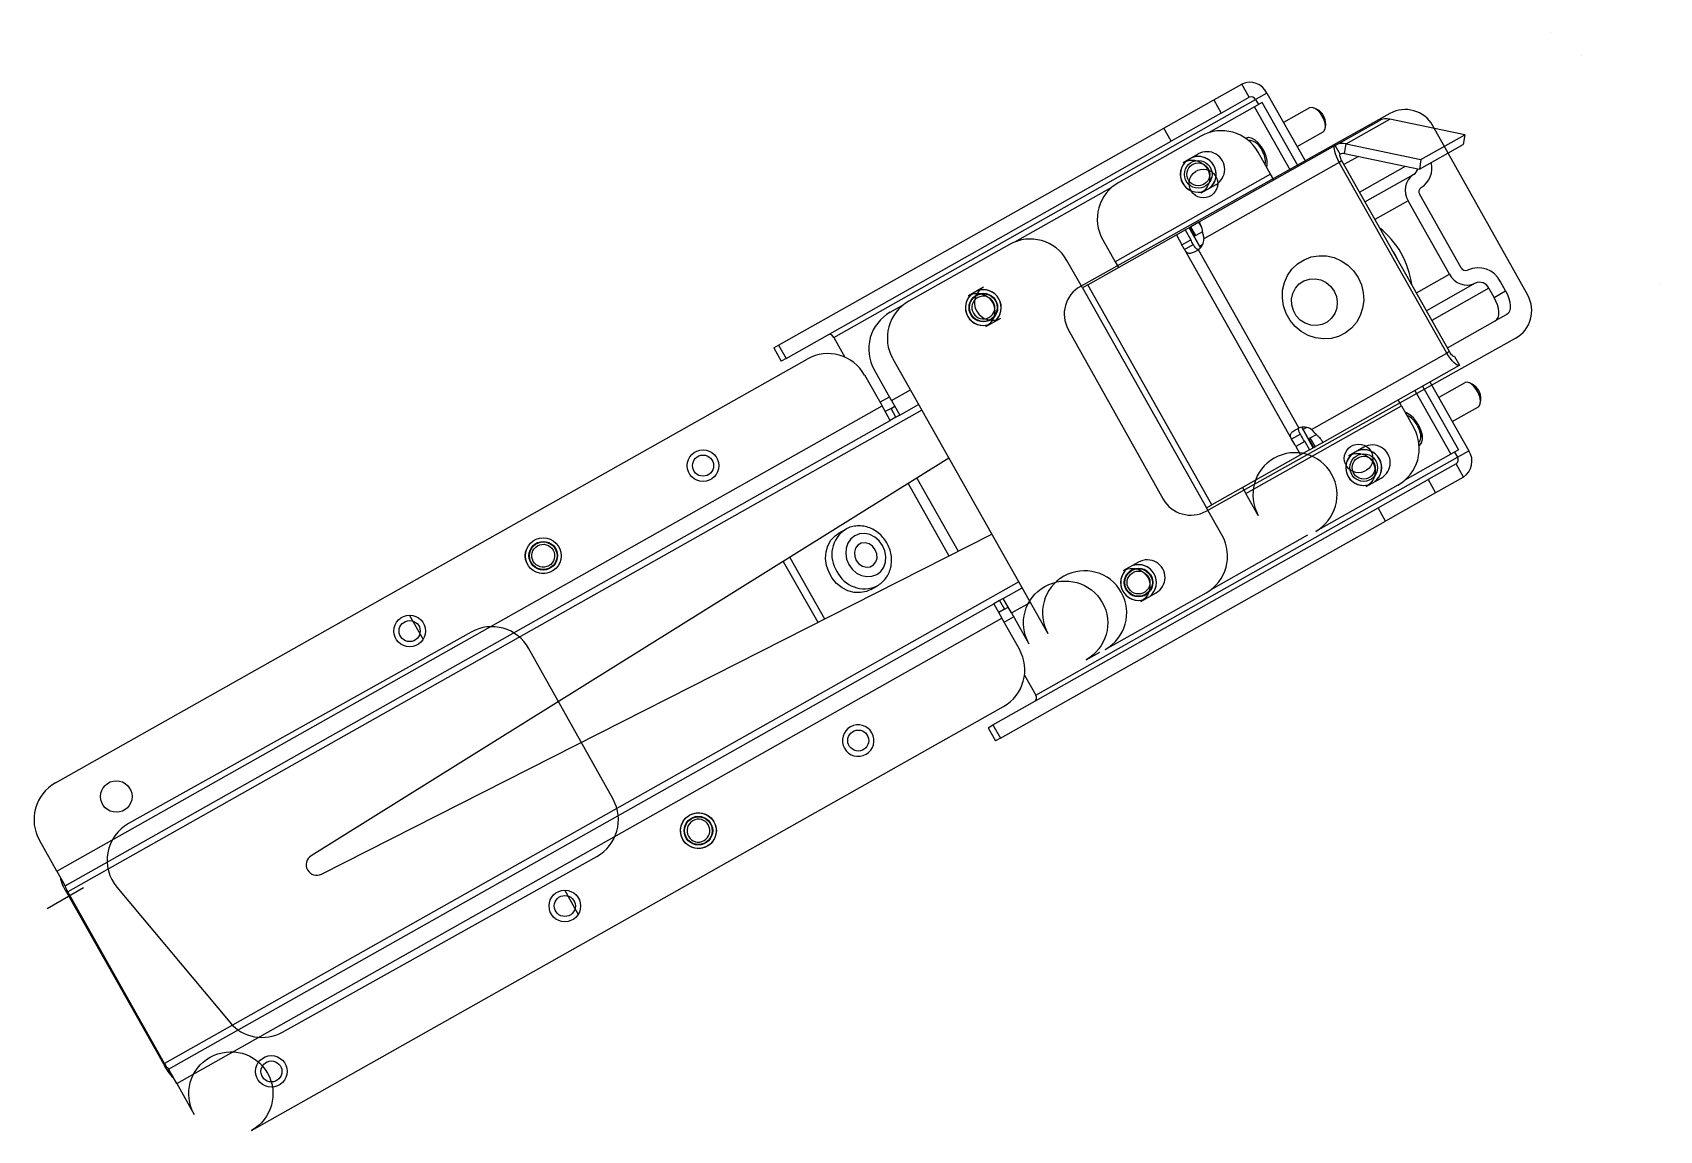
# Model space of a CAD drawing. Extents: x 9.38 to 19.04, y 0.68 to 7.2.
import ezdxf

# ---------------------------------------------------------------- set-up
doc = ezdxf.new("R2010")
doc.units = 0
doc.header["$LTSCALE"] = 5
doc.header["$MEASUREMENT"] = 0
for name, color, linetype in [('5_250BIT_250SPEC', 5, 'Continuous'), ('6_125BIT_500DEP', 5, 'Continuous'), ('7_VCARVE_BIT', 5, 'Continuous'), ('DF_COMP', 4, 'Continuous'), ('Z_TATTOOMYSTIQUE', 37, 'Continuous')]:
    doc.layers.add(name, color=color, linetype=linetype)

msp = doc.modelspace()

# ---------------------------------------------------------------- linework, layer by layer
at = {"layer": '5_250BIT_250SPEC', "color": 5, "linetype": 'Continuous', "lineweight": 25}
for p, q in [((17.4348, 6.7159), (15.5973, 5.6886)), ((18.2531, 5.6367), (17.69, 6.6438)), ((15.5251, 5.4334), (16.0882, 4.4263)), ((16.3434, 4.3541), (18.1809, 5.3815)), ((11.9813, 3.6361), (9.9465, 2.4984)), ((12.8228, 2.6433), (12.3215, 3.5399)), ((10.8609, 1.26), (12.7266, 2.3031)), ((9.8767, 2.1199), (10.547, 1.3179))]:
    msp.add_line(p, q, dxfattribs=at)
for centre, radius, start, end in [((17.5263, 6.5523), 0.1875, 29.20934, 119.20934), ((15.6888, 5.5249), 0.1875, 119.20934, -150.79066), ((18.0894, 5.5452), 0.1875, -60.79066, 29.20934), ((16.2519, 4.5178), 0.1875, -150.79066, -60.79066), ((12.1033, 3.4179), 0.25, 29.20922, 119.20922), ((12.6046, 2.5213), 0.25, -60.79078, 29.20922), ((10.0685, 2.2802), 0.25, 119.20922, -140.11043), ((10.7389, 1.4782), 0.25, -140.11043, -60.79078)]:
    msp.add_arc(centre, radius, start, end, dxfattribs=at)
at = {"layer": '6_125BIT_500DEP', "color": 5, "linetype": 'Continuous', "lineweight": 25}
for centre in [(16.3276, 6.3004), (15.0211, 5.5634), (17.2489, 4.6674), (12.4083, 4.0893), (15.9425, 3.9303), (13.3296, 2.4562)]:
    msp.add_circle(centre, 0.085, dxfattribs=at)
at = {"layer": '7_VCARVE_BIT', "color": 5, "linetype": 'Continuous', "lineweight": 25}
for centre in [(13.3571, 4.6245), (11.6151, 3.6418), (14.2784, 2.9915), (12.5365, 2.0088), (10.7946, 1.026)]:
    msp.add_circle(centre, 0.0625, dxfattribs=at)
at = {"layer": 'DF_COMP', "color": 4, "linetype": 'Continuous', "lineweight": 25}
for p, q in [((18.5702, 7.06), (18.5702, 7.06)), ((19.0352, 5.7025), (19.0352, 5.7025)), ((9.6795, 2.116), (9.4626, 1.9917))]:
    msp.add_line(p, q, dxfattribs=at)
at = {"layer": 'Z_TATTOOMYSTIQUE', "color": 4, "linetype": 'Continuous', "lineweight": 25}
for p, q in [((18.3857, 7.1972), (18.3857, 7.1972)), ((16.3894, 6.7974), (16.5554, 6.8911)), ((16.5996, 6.8127), (16.5554, 6.8911)), ((14.133, 5.3866), (16.637, 6.7993)), ((16.092, 6.6296), (16.3894, 6.7974)), ((16.3894, 6.7974), (16.4337, 6.7191)), ((16.4337, 6.7191), (16.5996, 6.8127)), ((16.6771, 6.7818), (16.6319, 6.7563)), ((16.7048, 6.8376), (16.637, 6.7993)), ((16.637, 6.7993), (16.6542, 6.7688)), ((16.8909, 6.4029), (16.6771, 6.7818)), ((16.7048, 6.8376), (16.9358, 6.4283)), ((16.4337, 6.7191), (16.1362, 6.5513)), ((16.6319, 6.7563), (16.3582, 6.6018)), ((16.8456, 6.3774), (16.6319, 6.7563)), ((16.9581, 6.7503), (16.8034, 6.663)), ((16.9591, 6.7508), (16.9581, 6.7503)), ((16.9731, 6.7528), (16.9591, 6.7508)), ((16.99, 6.7468), (16.9731, 6.7528)), ((17.0029, 6.7408), (16.9861, 6.7488)), ((17.0077, 6.7334), (16.99, 6.7468)), ((17.0244, 6.7141), (17.0077, 6.7334)), ((17.0383, 6.691), (17.0244, 6.7141)), ((17.0479, 6.6666), (17.0383, 6.691)), ((17.0521, 6.6435), (17.0479, 6.6666)), ((17.1108, 6.527), (17.3702, 6.6734)), ((17.1754, 6.5366), (17.4352, 6.6832)), ((17.8792, 6.5902), (17.4352, 6.6832)), ((13.8057, 5.3398), (16.092, 6.6296)), ((16.3124, 6.5817), (15.8246, 6.3066)), ((16.1362, 6.5513), (16.092, 6.6296)), ((16.5943, 6.5732), (16.5794, 6.5682)), ((16.5943, 6.5729), (16.5796, 6.5681)), ((16.5944, 6.573), (16.5817, 6.5694)), ((16.6126, 6.5702), (16.5943, 6.5732)), ((16.6125, 6.57), (16.5943, 6.5729)), ((16.6127, 6.57), (16.5944, 6.573)), ((16.6326, 6.5592), (16.6125, 6.57)), ((16.6328, 6.5594), (16.6126, 6.5702)), ((16.6328, 6.5593), (16.6127, 6.57)), ((16.884, 6.5202), (17.0387, 6.6074)), ((17.0387, 6.6074), (17.0432, 6.6109)), ((17.0432, 6.6109), (17.0504, 6.6242)), ((17.0504, 6.6242), (17.0521, 6.6435)), ((17.0519, 6.6322), (17.0538, 6.6507)), ((17.6194, 6.4436), (17.8792, 6.5902)), ((17.8792, 6.5902), (17.8697, 6.532)), ((13.85, 5.2614), (16.1362, 6.5513)), ((16.2083, 6.4254), (16.2975, 6.4758)), ((17.1108, 6.527), (16.301, 6.0701)), ((16.653, 6.5415), (16.6326, 6.5592)), ((16.6532, 6.5418), (16.6328, 6.5594)), ((16.6531, 6.5416), (16.6328, 6.5593)), ((16.6719, 6.5184), (16.653, 6.5415)), ((16.7267, 6.3562), (16.653, 6.4869)), ((16.672, 6.5185), (16.6531, 6.5416)), ((16.6721, 6.5186), (16.6532, 6.5418)), ((16.6878, 6.4917), (16.6719, 6.5184)), ((16.6879, 6.4918), (16.672, 6.5185)), ((16.688, 6.4918), (16.6721, 6.5186)), ((16.6995, 6.4635), (16.6878, 6.4917)), ((16.6996, 6.4636), (16.6879, 6.4918)), ((16.6997, 6.4636), (16.688, 6.4918)), ((17.1048, 6.5149), (17.1068, 6.5226)), ((17.105, 6.5044), (17.1048, 6.5149)), ((17.1072, 6.4914), (17.105, 6.5044)), ((17.1068, 6.5226), (17.1108, 6.527)), ((17.1115, 6.4764), (17.1072, 6.4914)), ((17.1403, 6.4748), (17.1108, 6.527)), ((17.1177, 6.46), (17.1115, 6.4764)), ((17.1379, 6.4699), (17.1387, 6.473)), ((17.1387, 6.473), (17.1403, 6.4748)), ((17.1659, 6.4784), (17.1754, 6.5366)), ((17.1659, 6.4784), (17.6099, 6.3854)), ((17.1754, 6.5366), (17.6194, 6.4436)), ((17.6099, 6.3854), (17.8697, 6.532)), ((17.1345, 6.4256), (16.331, 5.9722)), ((16.7059, 6.4362), (16.6995, 6.4635)), ((16.7061, 6.4363), (16.6996, 6.4636)), ((16.7062, 6.4362), (16.6997, 6.4636)), ((16.7035, 6.3972), (16.7067, 6.412)), ((16.7036, 6.3971), (16.7068, 6.4121)), ((16.7037, 6.3969), (16.707, 6.4119)), ((16.7067, 6.412), (16.7059, 6.4362)), ((16.7068, 6.4121), (16.7061, 6.4363)), ((16.707, 6.4119), (16.7062, 6.4362)), ((17.1254, 6.4428), (17.1177, 6.46)), ((17.1345, 6.4256), (17.1254, 6.4428)), ((17.1498, 6.4342), (17.1345, 6.4256)), ((17.7733, 5.2933), (17.1345, 6.4256)), ((17.138, 6.4657), (17.1379, 6.4699)), ((17.1389, 6.4605), (17.138, 6.4657)), ((17.1406, 6.4545), (17.1389, 6.4605)), ((17.1431, 6.448), (17.1406, 6.4545)), ((17.1462, 6.4411), (17.1431, 6.448)), ((17.1498, 6.4342), (17.1462, 6.4411)), ((17.7886, 5.3019), (17.1498, 6.4342)), ((17.2485, 6.4611), (17.1621, 6.4124)), ((17.2543, 6.2489), (17.5271, 6.4028)), ((17.6194, 6.4436), (17.6099, 6.3854)), ((16.7267, 6.3562), (15.8034, 5.8354)), ((16.4007, 6.2929), (16.3114, 6.2425)), ((16.7463, 6.3214), (16.7267, 6.3562)), ((17.2868, 6.1914), (17.5756, 6.3544)), ((17.5756, 6.3544), (17.5758, 6.3545)), ((15.209, 5.9535), (15.7838, 6.2778)), ((17.5437, 6.1972), (17.3463, 6.0858)), ((17.7894, 5.7617), (17.5437, 6.1972)), ((17.8573, 5.8), (17.6116, 6.2355)), ((17.6198, 6.276), (17.62, 6.2761)), ((15.6405, 5.6975), (16.168, 5.9951)), ((16.168, 5.9951), (16.2202, 6.0245)), ((16.168, 5.9951), (16.2001, 5.937)), ((16.243, 6.0374), (16.2202, 6.0245)), ((16.2202, 6.0245), (16.2523, 5.9665)), ((16.243, 6.0374), (16.2431, 6.0375)), ((16.243, 6.0374), (16.3104, 5.9179)), ((16.2469, 6.0396), (16.2431, 6.0375)), ((16.3104, 5.918), (16.2431, 6.0375)), ((16.2529, 6.043), (16.2469, 6.0396)), ((16.2764, 5.9874), (16.2469, 6.0396)), ((16.301, 6.0701), (16.2529, 6.043)), ((16.2824, 5.9907), (16.2529, 6.043)), ((16.2824, 5.9907), (16.2764, 5.9874)), ((16.323, 6.0137), (16.2824, 5.9907)), ((16.3139, 6.0472), (16.301, 6.0701)), ((15.177, 5.9383), (14.5782, 5.6005)), ((15.7297, 5.966), (15.8034, 5.8354)), ((16.2001, 5.937), (16.2523, 5.9665)), ((16.2151, 5.9091), (16.8513, 4.7814)), ((16.2153, 5.909), (16.2675, 5.9384)), ((16.2764, 5.9874), (16.2726, 5.9852)), ((16.8948, 4.8484), (16.2979, 5.9063)), ((16.3045, 5.9286), (16.324, 5.9396)), ((17.4537, 5.8956), (17.47, 5.8685)), ((15.6097, 5.6801), (15.5176, 5.8434)), ((15.8034, 5.8354), (15.8231, 5.8005)), ((16.8535, 5.792), (16.8864, 5.8234)), ((16.8864, 5.8234), (16.9249, 5.8477)), ((16.9249, 5.8477), (16.9674, 5.8639)), ((16.9674, 5.8639), (17.0124, 5.8715)), ((17.0124, 5.8715), (17.0584, 5.8701)), ((17.0584, 5.8701), (17.1036, 5.8599)), ((17.1036, 5.8599), (17.1464, 5.8412)), ((17.1464, 5.8412), (17.1853, 5.8146)), ((17.1853, 5.8146), (17.2189, 5.7812)), ((17.47, 5.8685), (17.4847, 5.8405)), ((16.798, 5.6669), (16.8085, 5.7122)), ((16.8085, 5.7122), (16.8272, 5.7544)), ((16.8272, 5.7544), (16.8535, 5.792)), ((16.8741, 5.6783), (16.8966, 5.7035)), ((16.8966, 5.7035), (16.9248, 5.7219)), ((16.9248, 5.7219), (16.9568, 5.7324)), ((16.9568, 5.7324), (16.9908, 5.7344)), ((16.9908, 5.7344), (17.0244, 5.7276)), ((17.0244, 5.7276), (17.0556, 5.7125)), ((17.0556, 5.7125), (17.0825, 5.69)), ((17.2189, 5.7812), (17.2459, 5.7421)), ((17.2459, 5.7421), (17.2654, 5.6988)), ((17.2654, 5.6988), (17.2766, 5.6527)), ((17.592, 5.6503), (17.7894, 5.7617)), ((17.9404, 5.7077), (17.6516, 5.5447)), ((17.8962, 5.7861), (17.8964, 5.7862)), ((17.9404, 5.7077), (17.9406, 5.7078)), ((18.1216, 5.662), (18.0907, 5.7167)), ((15.0218, 5.6843), (14.9325, 5.6339)), ((15.6405, 5.6975), (15.6097, 5.6801)), ((15.6097, 5.6801), (16.3468, 4.3737)), ((16.3775, 4.3911), (15.6405, 5.6975)), ((16.7963, 5.62), (16.798, 5.6669)), ((16.8033, 5.5732), (16.7963, 5.62)), ((16.8511, 5.6142), (16.8586, 5.6479)), ((16.8521, 5.5793), (16.8511, 5.6142)), ((16.8586, 5.6479), (16.8741, 5.6783)), ((17.0825, 5.69), (17.1034, 5.6617)), ((17.1034, 5.6617), (17.1169, 5.6292)), ((17.1169, 5.6292), (17.1222, 5.5946)), ((17.2792, 5.6057), (17.2731, 5.5594)), ((17.2766, 5.6527), (17.2792, 5.6057)), ((18.0228, 5.6784), (17.684, 5.4872)), ((18.0537, 5.6237), (18.0228, 5.6784)), ((18.0537, 5.6237), (18.1216, 5.662)), ((18.0646, 5.6019), (18.0537, 5.6237)), ((18.1216, 5.662), (18.1325, 5.6402)), ((18.1325, 5.6402), (18.1409, 5.618)), ((18.1409, 5.618), (18.1465, 5.5964)), ((14.4678, 5.5354), (14.5487, 5.581)), ((16.8187, 5.5284), (16.8033, 5.5732)), ((16.8421, 5.487), (16.8187, 5.5284)), ((16.8616, 5.5455), (16.8521, 5.5793)), ((16.8789, 5.5148), (16.8616, 5.5455)), ((16.903, 5.4892), (16.8789, 5.5148)), ((17.1073, 5.5277), (17.0882, 5.4997)), ((17.1189, 5.56), (17.1073, 5.5277)), ((17.1222, 5.5946), (17.1189, 5.56)), ((17.2585, 5.5154), (17.2359, 5.4753)), ((17.2731, 5.5594), (17.2585, 5.5154)), ((18.1285, 5.5225), (18.0607, 5.4842)), ((18.073, 5.5797), (18.0646, 5.6019)), ((18.0786, 5.5581), (18.073, 5.5797)), ((18.0768, 5.5042), (18.0806, 5.5196)), ((18.0812, 5.5378), (18.0786, 5.5581)), ((18.0806, 5.5196), (18.0812, 5.5378)), ((18.138, 5.5305), (18.1285, 5.5225)), ((18.1447, 5.5425), (18.138, 5.5305)), ((18.1484, 5.5579), (18.1447, 5.5425)), ((18.1465, 5.5964), (18.149, 5.5761)), ((18.149, 5.5761), (18.1484, 5.5579)), ((15.0357, 5.451), (15.125, 5.5014)), ((16.8725, 5.4506), (16.8421, 5.487)), ((16.9089, 5.4204), (16.8725, 5.4506)), ((16.9323, 5.4703), (16.903, 5.4892)), ((16.9499, 5.3977), (16.9089, 5.4204)), ((16.9649, 5.4593), (16.9323, 5.4703)), ((16.999, 5.4568), (16.9649, 5.4593)), ((17.0322, 5.4631), (16.999, 5.4568)), ((17.0626, 5.4777), (17.0322, 5.4631)), ((17.0882, 5.4997), (17.0626, 5.4777)), ((17.1703, 5.4127), (17.1296, 5.3924)), ((17.2061, 5.4407), (17.1703, 5.4127)), ((17.2359, 5.4753), (17.2061, 5.4407)), ((17.7763, 5.3237), (18.0607, 5.4842)), ((18.0607, 5.4842), (18.0701, 5.4922)), ((18.0701, 5.4922), (18.0768, 5.5042)), ((13.7766, 5.3233), (13.8057, 5.3398)), ((13.7766, 5.3233), (13.8208, 5.245)), ((13.8057, 5.3398), (13.85, 5.2614)), ((14.133, 5.3866), (14.1995, 5.2688)), ((16.9941, 5.3831), (16.9499, 5.3977)), ((17.0399, 5.3773), (16.9941, 5.3831)), ((17.0856, 5.3804), (17.0399, 5.3773)), ((17.1296, 5.3924), (17.0856, 5.3804)), ((9.5121, 2.7395), (13.9758, 5.2578)), ((13.85, 5.2614), (13.8208, 5.245)), ((14.4833, 5.2599), (15.4046, 3.6269)), ((16.9687, 4.8394), (17.7733, 5.2933)), ((17.0331, 4.7609), (17.8479, 5.2206)), ((17.7886, 5.3019), (17.7733, 5.2933)), ((17.7834, 5.2766), (17.7733, 5.2933)), ((17.794, 5.2611), (17.7834, 5.2766)), ((17.7926, 5.2953), (17.7886, 5.3019)), ((17.7969, 5.2891), (17.7926, 5.2953)), ((17.8049, 5.2474), (17.794, 5.2611)), ((17.8012, 5.2836), (17.7969, 5.2891)), ((17.8055, 5.279), (17.8012, 5.2836)), ((17.8155, 5.236), (17.8049, 5.2474)), ((17.8094, 5.2755), (17.8055, 5.279)), ((17.813, 5.2733), (17.8094, 5.2755)), ((17.816, 5.2724), (17.813, 5.2733)), ((17.8255, 5.2273), (17.8155, 5.236)), ((17.8184, 5.2729), (17.816, 5.2724)), ((17.8184, 5.2729), (17.8479, 5.2206)), ((17.8344, 5.2217), (17.8255, 5.2273)), ((17.842, 5.2195), (17.8344, 5.2217)), ((17.8479, 5.2206), (17.842, 5.2195)), ((14.3163, 5.1629), (14.4198, 4.9794)), ((14.4764, 5.0113), (14.3729, 5.1948)), ((17.6728, 5.1218), (17.9038, 4.7125)), ((17.8945, 5.1198), (17.8804, 5.1178)), ((17.9113, 5.1137), (17.8945, 5.1198)), ((14.4072, 5.0017), (14.4638, 5.0337)), ((14.4764, 5.0113), (14.5881, 5.0743)), ((17.5827, 5.071), (17.7964, 4.6921)), ((17.6279, 5.0965), (17.8417, 4.7176)), ((17.8794, 5.1172), (17.7247, 5.03)), ((17.8804, 5.1178), (17.8794, 5.1172)), ((17.9242, 5.1078), (17.9074, 5.1158)), ((17.929, 5.1004), (17.9113, 5.1137)), ((17.9457, 5.0811), (17.929, 5.1004)), ((17.9596, 5.058), (17.9457, 5.0811)), ((17.9692, 5.0336), (17.9596, 5.058)), ((17.9734, 5.0105), (17.9692, 5.0336)), ((9.5207, 2.2155), (14.4198, 4.9794)), ((14.6562, 4.9535), (9.5851, 2.0925)), ((14.4687, 4.8929), (14.4198, 4.9794)), ((14.473, 4.9642), (14.4392, 4.9451)), ((14.473, 4.9642), (14.4958, 4.9771)), ((14.5025, 4.9119), (14.473, 4.9642)), ((14.4764, 5.0113), (14.5253, 4.9248)), ((14.5253, 4.9248), (14.6369, 4.9878)), ((16.5798, 4.4593), (17.503, 4.9801)), ((17.503, 4.9801), (17.4834, 5.0149)), ((17.503, 4.9801), (17.5767, 4.8495)), ((17.5339, 4.9372), (17.526, 4.9394)), ((17.534, 4.937), (17.5261, 4.9392)), ((17.5338, 4.9369), (17.5262, 4.9391)), ((17.554, 4.9262), (17.5338, 4.9369)), ((17.5541, 4.9264), (17.5339, 4.9372)), ((17.5541, 4.9263), (17.534, 4.937)), ((17.5743, 4.9085), (17.554, 4.9262)), ((17.5745, 4.9087), (17.5541, 4.9264)), ((17.5744, 4.9086), (17.5541, 4.9263)), ((17.8053, 4.8871), (17.96, 4.9744)), ((17.96, 4.9744), (17.9645, 4.9778)), ((17.9645, 4.9778), (17.9717, 4.9912)), ((17.9717, 4.9912), (17.9734, 5.0105)), ((17.9732, 4.9991), (17.9751, 5.0176)), ((9.5695, 2.1289), (14.4687, 4.8929)), ((14.5025, 4.9119), (14.4687, 4.8929)), ((14.5253, 4.9248), (14.5025, 4.9119)), ((16.9115, 4.8524), (16.98, 4.731)), ((16.9801, 4.731), (16.9116, 4.8524)), ((16.9187, 4.8399), (16.9392, 4.8514)), ((17.5932, 4.8854), (17.5743, 4.9085)), ((17.5933, 4.8855), (17.5744, 4.9086)), ((17.5934, 4.8856), (17.5745, 4.9087)), ((17.6091, 4.8587), (17.5932, 4.8854)), ((17.6093, 4.8587), (17.5933, 4.8855)), ((17.6094, 4.8588), (17.5934, 4.8856)), ((17.5969, 4.8637), (17.6089, 4.8377)), ((17.6089, 4.8377), (17.6159, 4.812)), ((17.6208, 4.8305), (17.6091, 4.8587)), ((17.6209, 4.8306), (17.6093, 4.8587)), ((17.621, 4.8306), (17.6094, 4.8588)), ((17.6272, 4.8032), (17.6208, 4.8305)), ((17.6274, 4.8033), (17.6209, 4.8306)), ((17.6275, 4.8032), (17.621, 4.8306)), ((16.9035, 4.811), (16.8514, 4.7816)), ((16.929, 4.7676), (16.8768, 4.7382)), ((16.8768, 4.7382), (16.9048, 4.6885)), ((16.929, 4.7676), (16.957, 4.718)), ((16.9544, 4.7854), (16.9506, 4.7833)), ((16.9544, 4.7854), (16.9616, 4.7894)), ((16.9839, 4.7331), (16.9544, 4.7854)), ((16.9616, 4.7894), (16.9988, 4.8104)), ((16.991, 4.7372), (16.9616, 4.7894)), ((16.9839, 4.7331), (16.9801, 4.731)), ((16.9839, 4.7331), (16.991, 4.7372)), ((16.991, 4.7372), (17.0331, 4.7609)), ((17.2803, 4.7339), (17.191, 4.6835)), ((17.6122, 4.7714), (17.6063, 4.7635)), ((17.6083, 4.7447), (17.6125, 4.7471)), ((17.6083, 4.7445), (17.6128, 4.747)), ((17.6105, 4.7458), (17.6127, 4.7472)), ((17.617, 4.7891), (17.6122, 4.7714)), ((17.6125, 4.7471), (17.623, 4.7597)), ((17.6127, 4.7472), (17.6231, 4.7598)), ((17.6128, 4.747), (17.6232, 4.7596)), ((17.6159, 4.812), (17.617, 4.7891)), ((17.623, 4.7597), (17.628, 4.7789)), ((17.6231, 4.7598), (17.6281, 4.779)), ((17.6232, 4.7596), (17.6283, 4.7789)), ((17.628, 4.7789), (17.6272, 4.8032)), ((17.6281, 4.779), (17.6274, 4.8033)), ((17.6283, 4.7789), (17.6275, 4.8032)), ((14.817, 4.6685), (11.0299, 2.3069)), ((15.3319, 3.2615), (17.8359, 4.6742)), ((16.9048, 4.6885), (16.3775, 4.3911)), ((16.957, 4.718), (16.9048, 4.6885)), ((16.957, 4.718), (16.98, 4.731)), ((16.9801, 4.731), (16.98, 4.731)), ((17.7964, 4.6921), (17.5227, 4.5377)), ((17.8417, 4.7176), (17.7964, 4.6921)), ((17.8187, 4.7047), (17.8359, 4.6742)), ((17.8359, 4.6742), (17.9038, 4.7125)), ((14.627, 4.55), (14.8713, 4.117)), ((17.2942, 4.5006), (17.3834, 4.551)), ((17.3646, 4.3739), (17.6621, 4.5417)), ((17.828, 4.6353), (17.6621, 4.5417)), ((17.6621, 4.5417), (17.7063, 4.4633)), ((17.8722, 4.5569), (17.7063, 4.4633)), ((17.8722, 4.5569), (17.828, 4.6353)), ((14.5748, 4.5175), (14.8164, 4.0891)), ((16.5602, 4.4941), (16.5798, 4.4593)), ((16.6535, 4.3286), (16.5798, 4.4593)), ((17.4818, 4.5089), (16.9941, 4.2337)), ((17.7063, 4.4633), (17.4089, 4.2955)), ((15.0784, 3.084), (17.3646, 4.3739)), ((16.3468, 4.3737), (16.3775, 4.3911)), ((16.4389, 4.2104), (16.3468, 4.3737)), ((17.4089, 4.2955), (17.3646, 4.3739)), ((15.1226, 3.0057), (17.4089, 4.2955)), ((11.0912, 2.1981), (15.071, 4.2183)), ((14.0979, 4.149), (14.1161, 4.1817)), ((14.1161, 4.1817), (14.1409, 4.2084)), ((14.1409, 4.2084), (14.1631, 4.2239)), ((14.2023, 4.246), (14.1636, 4.2241)), ((14.2167, 4.1648), (14.2063, 4.1348)), ((14.2343, 4.19), (14.2167, 4.1648)), ((14.2579, 4.2085), (14.2343, 4.19)), ((14.286, 4.2192), (14.2579, 4.2085)), ((14.2966, 4.163), (14.2769, 4.1519)), ((14.3166, 4.2212), (14.286, 4.2192)), ((14.3194, 4.1656), (14.2966, 4.163)), ((14.3477, 4.2146), (14.3166, 4.2212)), ((14.3427, 4.1595), (14.3194, 4.1656)), ((14.3636, 4.1454), (14.3427, 4.1595)), ((14.377, 4.1996), (14.3477, 4.2146)), ((14.4027, 4.1774), (14.377, 4.1996)), ((14.423, 4.1495), (14.4027, 4.1774)), ((16.3735, 3.8893), (16.9483, 4.2136)), ((13.8723, 4.0794), (14.0783, 3.7144)), ((14.0845, 4.0725), (14.0872, 4.1121)), ((14.0899, 4.0322), (14.0845, 4.0725)), ((14.0872, 4.1121), (14.0979, 4.149)), ((14.2063, 4.1348), (14.2039, 4.102)), ((14.2039, 4.102), (14.2096, 4.0685)), ((14.2096, 4.0685), (14.2231, 4.0367)), ((14.2628, 4.1337), (14.256, 4.1106)), ((14.256, 4.1106), (14.2573, 4.0854)), ((14.2573, 4.0854), (14.2665, 4.0612)), ((14.2769, 4.1519), (14.2628, 4.1337)), ((14.2665, 4.0612), (14.2825, 4.0408)), ((14.3796, 4.125), (14.3636, 4.1454)), ((14.3888, 4.1007), (14.3796, 4.125)), ((14.3832, 4.0525), (14.3901, 4.0756)), ((14.3901, 4.0756), (14.3888, 4.1007)), ((14.4364, 4.1177), (14.423, 4.1495)), ((14.4421, 4.0842), (14.4364, 4.1177)), ((14.4397, 4.0514), (14.4421, 4.0842)), ((13.8337, 4.0553), (14.0376, 3.6938)), ((14.1031, 3.9929), (14.0899, 4.0322)), ((14.1236, 3.9567), (14.1031, 3.9929)), ((14.2231, 4.0367), (14.2433, 4.0088)), ((14.2433, 4.0088), (14.269, 3.9866)), ((14.269, 3.9866), (14.2984, 3.9716)), ((14.2825, 4.0408), (14.3034, 4.0267)), ((14.2984, 3.9716), (14.3294, 3.965)), ((14.3034, 4.0267), (14.3267, 4.0206)), ((14.3267, 4.0206), (14.3495, 4.0232)), ((14.3294, 3.965), (14.36, 3.967)), ((14.3495, 4.0232), (14.3691, 4.0343)), ((14.36, 3.967), (14.3881, 3.9777)), ((14.3691, 4.0343), (14.3832, 4.0525)), ((14.3881, 3.9777), (14.4118, 3.9962)), ((14.4118, 3.9962), (14.4294, 4.0213)), ((14.4294, 4.0213), (14.4397, 4.0514)), ((15.9431, 4.0513), (15.8538, 4.0009)), ((15.2317, 3.9334), (10.1606, 1.0724)), ((14.1503, 3.9251), (14.1236, 3.9567)), ((14.1821, 3.8996), (14.1503, 3.9251)), ((14.2173, 3.8815), (14.1821, 3.8996)), ((14.2545, 3.8715), (14.2173, 3.8815)), ((14.2918, 3.8702), (14.2545, 3.8715)), ((14.3276, 3.8775), (14.2918, 3.8702)), ((14.3523, 3.8886), (14.3276, 3.8775)), ((14.3527, 3.8888), (14.3915, 3.9107)), ((15.1395, 3.8361), (15.2511, 3.8991)), ((15.7452, 3.532), (16.344, 3.8698)), ((15.957, 3.818), (16.0463, 3.8684)), ((10.1838, 1.0402), (15.0829, 3.8042)), ((15.1167, 3.8232), (15.0829, 3.8042)), ((15.0829, 3.8042), (15.1317, 3.7176)), ((15.1462, 3.771), (15.1123, 3.7519)), ((15.1395, 3.8361), (15.1167, 3.8232)), ((15.1167, 3.8232), (15.1462, 3.771)), ((15.1883, 3.7496), (15.1395, 3.8361)), ((15.1462, 3.771), (15.169, 3.7839)), ((15.1883, 3.7496), (15.2999, 3.8125)), ((10.2326, 0.9537), (15.1317, 3.7176)), ((11.6951, 3.5928), (11.6146, 3.7355)), ((15.2352, 3.5342), (15.1317, 3.7176)), ((15.1443, 3.6953), (15.2009, 3.7272)), ((15.1883, 3.7496), (15.2918, 3.5661)), ((15.6324, 3.4712), (15.7133, 3.5169)), ((15.2654, 3.3794), (15.3319, 3.2615)), ((10.6767, 0.6753), (15.1403, 3.1936)), ((15.0492, 3.0676), (15.0784, 3.084)), ((15.0492, 3.0676), (15.0934, 2.9892)), ((15.0784, 3.084), (15.1226, 3.0057)), ((15.1226, 3.0057), (15.0934, 2.9892)), ((9.5207, 2.2155), (9.4172, 2.3989)), ((9.5207, 2.2155), (9.5695, 2.1289)), ((9.5401, 2.1812), (9.54, 2.1811)), ((9.5695, 2.1289), (9.54, 2.1811)), ((9.5695, 2.1289), (9.5695, 2.1289)), ((9.5851, 2.0925), (9.5794, 2.0893)), ((10.1549, 1.0692), (9.5794, 2.0893)), ((10.1606, 1.0724), (9.5851, 2.0925)), ((12.6164, 1.9598), (12.5359, 2.1025)), ((10.1606, 1.0724), (10.1549, 1.0692)), ((10.1837, 1.0402), (10.2132, 0.9879)), ((10.1838, 1.0402), (10.1837, 1.0402)), ((10.2326, 0.9537), (10.1838, 1.0402)), ((10.2132, 0.988), (10.2132, 0.9879)), ((10.2326, 0.9537), (10.3361, 0.7702))]:
    msp.add_line(p, q, dxfattribs=at)
for centre, radius in [((16.2969, 6.3548), 0.082), ((16.2969, 6.3548), 0.068), ((15.0211, 5.5634), 0.082), ((13.3571, 4.6245), 0.0938), ((17.2796, 4.6129), 0.082), ((17.2796, 4.6129), 0.068), ((12.4083, 4.0893), 0.1065), ((12.4083, 4.0893), 0.106), ((12.4083, 4.0893), 0.082), ((15.9425, 3.9303), 0.082), ((15.9425, 3.9303), 0.068), ((11.6151, 3.6418), 0.0938), ((9.8732, 2.6591), 0.0938), ((13.3296, 2.4562), 0.1065), ((13.3296, 2.4562), 0.082), ((12.5365, 2.0088), 0.0938), ((10.7946, 1.026), 0.0938)]:
    msp.add_circle(centre, radius, dxfattribs=at)
for centre, radius, start, end in [((16.4352, 6.364), 0.25, 29.43058, 119.43028), ((16.2969, 6.3548), 0.106, 127.30691, -68.44605), ((16.2969, 6.3548), 0.106, -3.72812, 111.55495), ((15.2998, 5.7206), 0.25, 29.43058, 119.43028), ((15.0734, 5.5928), 0.105, 119.43043, -60.56957), ((14.5907, 5.3176), 0.25, 119.43019, -150.56933), ((14.7011, 5.3828), 0.25, 119.43019, -150.56933), ((17.359, 4.7266), 0.25, -60.56942, 29.43028), ((16.8713, 4.4515), 0.25, -60.56955, -150.5696), ((15.6224, 3.7497), 0.25, -60.56955, -150.5696)]:
    msp.add_arc(centre, radius, start, end, dxfattribs=at)
for centre, major_axis, start_param, end_param in [((16.6031, 6.7888), (0.1017, 0.0488), 0, 1.560525), ((16.6115, 6.7871), (0.0254, 0.0122), 0, 1.560466), ((16.9554, 6.6546), (0.0983, -0.004), 0, 1.107818), ((17.4158, 6.5921), (0.0195, 0.0911), 0, 0.721327), ((16.2969, 6.3548), (0.0827, 0.0671), 4.712389, 7.517925), ((16.3491, 6.3843), (0.0516, -0.0915), 0, 3.141593), ((16.5897, 6.4653), (0.0859, 0.0314), 0, 1.166155), ((16.5755, 6.4304), (0.1188, -0.0169), 0, 0.726157), ((17.1559, 6.4455), (0.0195, 0.0911), 0, 0.721358), ((17.1581, 6.442), (-0.0364, 0.0078), 4.712389, 5.433891), ((16.2969, 6.3548), (-0.0827, -0.0671), 4.712389, 7.517903), ((17.549, 6.4005), (0.046, 0.0268), 4.712389, 5.506865), ((17.5474, 6.3925), (0.0726, -0.1165), 0, 1.254608), ((15.9475, 6.0888), (-0.1228, 0.2177), 0, 1.570805), ((16.2969, 6.3548), (0.0843, 0.0642), 4.712389, 5.567043), ((17.6391, 6.2597), (-0.0635, 0.0947), 0, 1.56049), ((17.6362, 6.2516), (-0.0244, -0.0164), 4.712389, 6.272931), ((17.0491, 5.6313), (0.4528, 0.2552), 0, 0.382714), ((14.9728, 5.2558), (1.2425, 0.6532), 0, 0.022713), ((15.0249, 5.2852), (1.2425, 0.6532), 0, 0.022713), ((16.247, 5.9731), (0.0668, 0.0509), 4.712389, 5.621516), ((17.0493, 5.6309), (0.5153, 0.0681), 0, 0.382714), ((17.8838, 5.8127), (-0.0265, -0.0127), 0, 1.560542), ((17.9585, 5.6533), (0.1323, 0.0634), 0, 1.560516), ((17.8922, 5.811), (0.0493, -0.1028), 4.712389, 6.272879), ((17.9669, 5.6516), (0.056, 0.0268), 0, 1.560536), ((15.0211, 5.5634), (-0.0671, 0.0827), 0, 2.805514), ((15.0211, 5.5634), (-0.0642, 0.0843), 0, 0.854654), ((15.0211, 5.5634), (0.0592, 0.0334), 4.712389, 10.995574), ((15.0211, 5.5634), (0.0843, 0.0642), 4.712389, 7.579062), ((15.0211, 5.5634), (0.0827, 0.0671), 4.712389, 7.517925), ((15.0211, 5.5634), (-0.1058, 0.0069), 0, 2.012038), ((14.0986, 5.04), (0.2177, 0.1228), 0, 1.570791), ((14.1075, 5.3744), (-0.0122, 0.0254), 4.712389, 6.272943), ((17.8767, 5.0216), (0.004, 0.0983), 4.712389, 5.820207), ((16.9226, 4.7685), (0.0461, 0.071), 0, 0.911864), ((17.4884, 4.8123), (-0.0514, 0.1085), 4.712389, 5.438546), ((15.6335, 4.0388), (1.2433, 0.6994), 0, 0.035247), ((15.6884, 4.0699), (1.2405, 0.6977), 0, 0.035327), ((17.3319, 4.6424), (0.0516, -0.0915), 0, 3.141593), ((17.2796, 4.6129), (-0.0671, 0.0827), 0, 2.805514), ((17.2796, 4.6129), (-0.0642, 0.0843), 0, 0.854654), ((17.2796, 4.6129), (0.0843, 0.0642), 4.712389, 7.579062), ((17.2796, 4.6129), (0.0671, -0.0827), 0, 2.805536), ((17.8123, 4.6587), (0.0157, -0.0234), 0, 1.560353), ((17.8094, 4.6506), (0.0937, 0.0628), 4.712389, 6.272886), ((17.2796, 4.6129), (-0.0069, -0.1058), 4.712389, 6.724427), ((14.3011, 4.096), (-0.0985, 0.1501), 0, 1.578379), ((16.2212, 4.0876), (0.1228, -0.2177), 0, 1.570791), ((15.9947, 3.9598), (0.0516, -0.0915), 0, 3.141593), ((14.3143, 4.0729), (0.0765, -0.1626), 4.712389, 6.2821), ((15.9425, 3.9303), (-0.0827, -0.0671), 4.712389, 7.517903), ((15.9425, 3.9303), (-0.0843, -0.0642), 4.712389, 5.567043), ((15.9425, 3.9303), (0.0843, 0.0642), 4.712389, 7.579062), ((15.9425, 3.9303), (0.0827, 0.0671), 4.712389, 7.517925), ((15.9425, 3.9303), (-0.0069, -0.1058), 4.712389, 6.724427), ((15.0174, 3.4113), (0.2177, 0.1228), 4.712389, 6.28318), ((15.3083, 3.2461), (0.0157, -0.0234), 0, 1.560441), ((14.2784, 2.9915), (0.0817, 0.0461), 4.712389, 10.995574), ((9.635, 2.5218), (-0.2177, -0.1228), 4.712389, 6.283194), ((13.3296, 2.4562), (0.0592, 0.0334), 4.712389, 10.995574), ((11.0632, 2.254), (-0.0529, -0.0333), 4.712389, 7.756973), ((9.7735, 2.227), (0.0459, -0.2335), 4.712389, 5.135518), ((9.662, 2.1471), (-0.0925, -0.0182), 0, 0.423202), ((10.3732, 1.1641), (-0.2182, -0.0949), 0, 0.423129), ((10.2471, 1.11), (-0.0865, -0.0376), 0, 0.423202)]:
    msp.add_ellipse(centre, major_axis=major_axis, ratio=1, start_param=start_param, end_param=end_param, dxfattribs=at)
at = {"layer": 'Z_TATTOOMYSTIQUE', "color": 4, "linetype": 'Continuous', "lineweight": 25, "extrusion": (0, 0, -1)}
for centre, major_axis, start_param, end_param in [((16.2598, 6.334), (0.0915, 0.0516), 4.712389, 7.853982), ((14.9841, 5.5425), (0.0915, 0.0516), 4.712389, 7.853982), ((17.2426, 4.5921), (0.0915, 0.0516), 4.712389, 7.853982), ((15.5095, 3.689), (-0.2177, -0.1228), 0, 4.712388), ((15.9054, 3.9094), (-0.0516, 0.0915), 0, 3.141593), ((10.5538, 0.8931), (-0.1228, 0.2177), 4.712389, 9.424777)]:
    msp.add_ellipse(centre, major_axis=major_axis, ratio=1, start_param=start_param, end_param=end_param, dxfattribs=at)
at = {"layer": 'Z_TATTOOMYSTIQUE', "color": 4, "linetype": 'Continuous', "lineweight": 25}
for centre, major_axis in [((12.4083, 4.0893), (0.0334, -0.0592)), ((13.3296, 2.4562), (0.0521, -0.0923))]:
    msp.add_ellipse(centre, major_axis=major_axis, ratio=1, dxfattribs=at)
for points, knots in [([(16.301, 6.0701), (16.3018, 6.07), (16.3034, 6.0699), (16.3071, 6.0642), (16.311, 6.056), (16.3147, 6.0455), (16.3178, 6.0323), (16.3211, 6.0158), (16.3255, 5.9952), (16.3291, 5.9802), (16.331, 5.9722)], [0, 0, 0, 0, 0.148994, 0.281429, 0.398041, 0.499918, 0.59916, 0.715052, 0.848475, 1, 1, 1, 1]), ([(16.2979, 5.9063), (16.292, 5.903), (16.2809, 5.8966), (16.2631, 5.8882), (16.2458, 5.8827), (16.2274, 5.8894), (16.2197, 5.9019), (16.2153, 5.909)], [0, 0, 0, 0, 0.151889, 0.285791, 0.50097, 0.719492, 1, 1, 1, 1]), ([(16.2976, 5.9088), (16.2967, 5.9087), (16.2943, 5.9084), (16.2903, 5.9096), (16.2853, 5.9131), (16.2769, 5.922), (16.2715, 5.9315), (16.2675, 5.9384)], [0, 0, 0, 0, 0.064265, 0.182494, 0.321973, 0.502958, 1, 1, 1, 1]), ([(16.8514, 4.7816), (16.848, 4.7883), (16.8422, 4.8001), (16.8471, 4.8182), (16.8611, 4.8295), (16.8777, 4.8396), (16.8889, 4.8453), (16.8948, 4.8484)], [0, 0, 0, 0, 0.282736, 0.498991, 0.716433, 0.849778, 1, 1, 1, 1]), ([(16.9035, 4.811), (16.9001, 4.8174), (16.8953, 4.826), (16.8928, 4.8368), (16.8928, 4.8423), (16.8937, 4.8455), (16.8949, 4.8468), (16.895, 4.8469)], [0, 0, 0, 0, 0.518904, 0.707406, 0.852179, 0.980964, 1, 1, 1, 1]), ([(16.9687, 4.8394), (16.9744, 4.8335), (16.9851, 4.8224), (17.0001, 4.8077), (17.0121, 4.796), (17.0214, 4.7864), (17.028, 4.7776), (17.0325, 4.7698), (17.0348, 4.7634), (17.0337, 4.7618), (17.0331, 4.7609)], [0, 0, 0, 0, 0.151212, 0.284538, 0.40055, 0.500131, 0.601478, 0.717891, 0.850483, 1, 1, 1, 1]), ([(14.3906, 3.9103), (14.4001, 3.9164), (14.4196, 3.9287), (14.443, 3.9549), (14.4611, 3.9857), (14.4726, 4.0201), (14.4773, 4.0568), (14.4748, 4.0946), (14.4652, 4.132), (14.4487, 4.1674), (14.4259, 4.1994), (14.3976, 4.2265), (14.365, 4.2476), (14.3294, 4.2616), (14.2923, 4.2679), (14.2557, 4.2658), (14.2253, 4.2583), (14.2091, 4.2488), (14.2032, 4.2454)], [0, 0, 0, 0, 0.060458, 0.122957, 0.185468, 0.248373, 0.311897, 0.376093, 0.440885, 0.506152, 0.571783, 0.637665, 0.703659, 0.76955, 0.835043, 0.89984, 0.963781, 1, 1, 1, 1])]:
    msp.add_open_spline(points, degree=3, knots=knots, dxfattribs=at)

doc.saveas('drawing.dxf')
